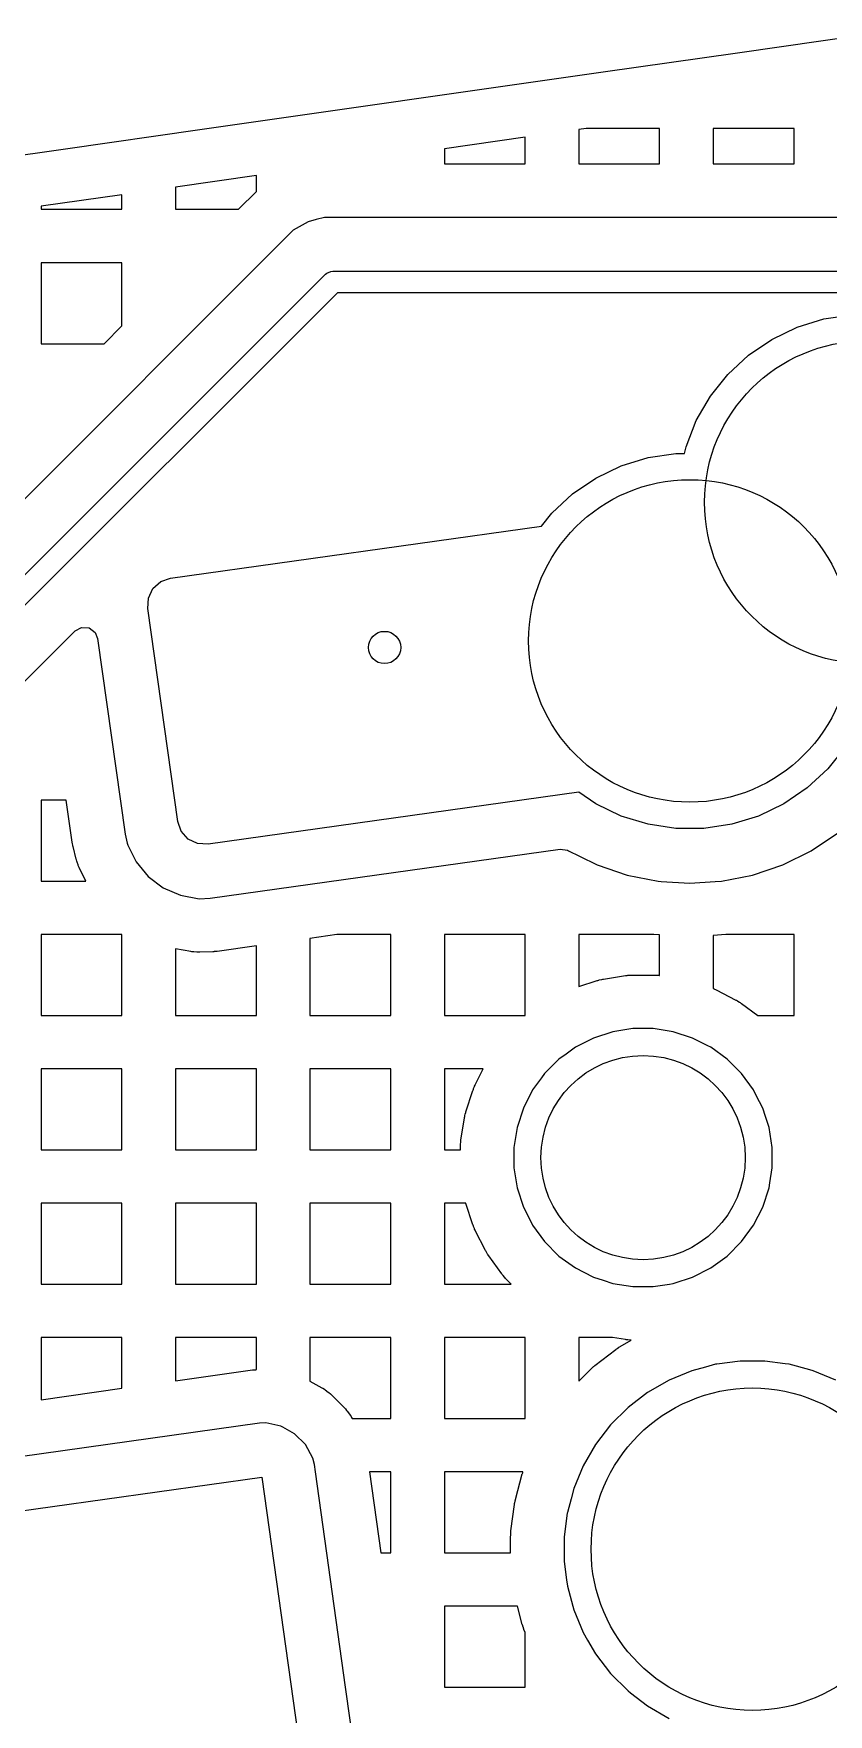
# Model space of a CAD drawing. Extents: x 2.49 to 8.57, y -5.87 to -1.87.
# Drawn here: x 3.232 to 3.523, y -3.249 to -2.633 of the extents above; entities that cross this region are included whole.
import ezdxf

# ---------------------------------------------------------------- set-up
doc = ezdxf.new("R2010")
doc.units = 0
doc.header["$MEASUREMENT"] = 0
doc.layers.add('BLACK', color=7, linetype='CONTINUOUS')

msp = doc.modelspace()

# ---------------------------------------------------------------- linework, layer by layer
at = {"layer": 'BLACK', "linetype": 'CONTINUOUS'}
for p, q in [((3.48957, -2.63991), (3.53878, -2.63288)), ((3.44036, -2.64694), (3.48957, -2.63991)), ((3.29272, -2.66802), (3.44036, -2.64694)), ((3.24351, -2.67504), (3.29272, -2.66802)), ((3.41182, -2.67082), (3.38221, -2.67504)), ((3.41182, -2.6806), (3.41182, -2.67082)), ((3.43407, -2.66764), (3.43142, -2.66802)), ((3.43142, -2.66802), (3.43142, -2.6806)), ((3.46103, -2.66764), (3.43407, -2.66764)), ((3.46103, -2.6806), (3.46103, -2.66764)), ((3.51024, -2.66764), (3.48064, -2.66764)), ((3.48064, -2.66764), (3.48064, -2.6806)), ((3.51024, -2.6806), (3.51024, -2.66764)), ((3.14508, -2.6891), (3.24351, -2.67504)), ((3.38221, -2.67504), (3.38221, -2.6806)), ((3.38221, -2.6806), (3.41182, -2.6806)), ((3.43142, -2.6806), (3.46103, -2.6806)), ((3.48064, -2.6806), (3.51024, -2.6806)), ((3.31339, -2.68487), (3.28379, -2.6891)), ((3.28379, -2.6891), (3.28379, -2.69724)), ((3.31339, -2.69072), (3.31339, -2.68487)), ((3.26418, -2.6919), (3.23457, -2.69612)), ((3.23457, -2.69612), (3.23457, -2.69724)), ((3.26418, -2.69724), (3.26418, -2.6919)), ((3.30687, -2.69724), (3.31339, -2.69072)), ((3.23457, -2.69724), (3.26418, -2.69724)), ((3.28379, -2.69724), (3.30687, -2.69724)), ((3.3323, -2.70182), (3.32691, -2.70493)), ((3.33531, -2.70101), (3.3323, -2.70182)), ((3.3323, -2.70182), (3.3323, -2.70182)), ((3.33831, -2.70021), (3.33531, -2.70101)), ((3.34454, -2.70021), (3.33831, -2.70021)), ((3.34484, -2.70021), (3.34454, -2.70021)), ((3.66197, -2.70021), (3.34484, -2.70021)), ((3.34484, -2.70021), (3.34484, -2.70021)), ((3.32691, -2.70493), (3.21429, -2.81754)), ((3.32691, -2.70493), (3.32691, -2.70493)), ((3.19336, -2.86635), (3.33864, -2.72106)), ((3.26418, -2.71685), (3.23457, -2.71685)), ((3.23457, -2.71685), (3.23457, -2.74646)), ((3.26418, -2.73993), (3.26418, -2.71685)), ((3.33864, -2.72106), (3.33924, -2.72058)), ((3.33924, -2.72058), (3.34066, -2.71999)), ((3.34066, -2.71999), (3.34142, -2.71991)), ((3.34142, -2.71991), (3.67216, -2.71991)), ((3.34306, -2.72779), (3.19473, -2.87611)), ((3.67379, -2.72779), (3.34306, -2.72779)), ((3.51135, -2.74042), (3.52119, -2.73739)), ((3.52119, -2.73739), (3.53137, -2.73585)), ((3.25765, -2.74646), (3.26418, -2.73993)), ((3.49357, -2.75069), (3.50207, -2.74489)), ((3.50207, -2.74489), (3.51135, -2.74042)), ((3.23457, -2.74646), (3.25765, -2.74646)), ((3.48602, -2.7577), (3.49357, -2.75069)), ((3.4796, -2.76575), (3.48602, -2.7577)), ((3.47445, -2.77466), (3.4796, -2.76575)), ((3.47069, -2.78425), (3.47445, -2.77466)), ((3.44693, -2.79122), (3.45677, -2.78819)), ((3.45677, -2.78819), (3.46695, -2.78665)), ((3.46695, -2.78665), (3.47014, -2.78665)), ((3.47014, -2.78665), (3.47069, -2.78425)), ((3.43765, -2.79569), (3.44693, -2.79122)), ((3.42914, -2.80149), (3.43765, -2.79569)), ((3.42159, -2.80849), (3.42914, -2.80149)), ((3.28201, -2.83238), (3.41776, -2.8133)), ((3.41776, -2.8133), (3.42159, -2.80849)), ((3.27385, -2.83966), (3.27552, -2.8362)), ((3.27552, -2.8362), (3.27839, -2.83364)), ((3.27839, -2.83364), (3.28201, -2.83238)), ((3.27364, -2.84349), (3.27385, -2.83966)), ((3.28459, -2.92147), (3.27364, -2.84349)), ((3.247, -2.85171), (3.24941, -2.85039)), ((3.24941, -2.85039), (3.25215, -2.85059)), ((3.25215, -2.85059), (3.25436, -2.85224)), ((3.21733, -2.88138), (3.247, -2.85171)), ((3.25436, -2.85224), (3.25528, -2.85448)), ((3.25528, -2.85448), (3.26536, -2.92616)), ((3.52903, -2.89417), (3.52261, -2.90222)), ((3.52261, -2.90222), (3.51506, -2.90922)), ((3.43141, -2.91077), (3.29571, -2.92984)), ((3.43765, -2.91502), (3.43141, -2.91077)), ((3.51506, -2.90922), (3.50655, -2.91502)), ((3.24381, -2.9137), (3.23457, -2.9137)), ((3.23457, -2.9137), (3.23457, -2.94331)), ((3.24597, -2.92913), (3.24381, -2.9137)), ((3.44693, -2.91949), (3.43765, -2.91502)), ((3.50655, -2.91502), (3.49727, -2.91949)), ((3.28586, -2.92509), (3.28459, -2.92147)), ((3.45677, -2.92253), (3.44693, -2.91949)), ((3.46695, -2.92406), (3.45677, -2.92253)), ((3.47725, -2.92406), (3.46695, -2.92406)), ((3.48743, -2.92253), (3.47725, -2.92406)), ((3.49727, -2.91949), (3.48743, -2.92253)), ((3.24599, -2.92926), (3.24597, -2.92913)), ((3.24603, -2.9295), (3.24599, -2.92926)), ((3.24606, -2.92963), (3.24603, -2.9295)), ((3.24615, -2.93012), (3.24606, -2.92963)), ((3.24618, -2.93024), (3.24615, -2.93012)), ((3.24623, -2.93048), (3.24618, -2.93024)), ((3.24626, -2.9306), (3.24623, -2.93048)), ((3.24742, -2.93531), (3.24626, -2.9306)), ((3.26536, -2.92616), (3.26536, -2.92616)), ((3.26536, -2.92616), (3.26536, -2.92616)), ((3.26536, -2.92616), (3.26615, -2.9294)), ((3.26615, -2.9294), (3.26633, -2.93011)), ((3.26633, -2.93011), (3.26633, -2.93011)), ((3.26633, -2.93011), (3.26939, -2.9363)), ((3.28842, -2.92796), (3.28586, -2.92509)), ((3.29188, -2.92962), (3.28842, -2.92796)), ((3.29571, -2.92984), (3.29188, -2.92962)), ((3.5165, -2.93225), (3.52615, -2.9258)), ((3.24749, -2.93557), (3.24742, -2.93531)), ((3.24765, -2.93608), (3.24749, -2.93557)), ((3.24773, -2.93634), (3.24765, -2.93608)), ((3.2481, -2.93734), (3.24773, -2.93634)), ((3.26939, -2.9363), (3.26939, -2.9363)), ((3.26939, -2.9363), (3.2738, -2.94161)), ((3.2965, -2.94963), (3.42456, -2.93163)), ((3.42456, -2.93163), (3.42728, -2.93203)), ((3.42728, -2.93203), (3.42768, -2.93224)), ((3.42768, -2.93224), (3.4277, -2.93225)), ((3.4277, -2.93225), (3.4277, -2.93225)), ((3.4277, -2.93225), (3.4277, -2.93225)), ((3.4277, -2.93225), (3.4277, -2.93225)), ((3.4277, -2.93225), (3.4317, -2.93423)), ((3.4317, -2.93423), (3.43812, -2.93739)), ((3.50608, -2.93739), (3.5165, -2.93225)), ((3.2482, -2.93759), (3.2481, -2.93734)), ((3.24841, -2.93808), (3.2482, -2.93759)), ((3.24852, -2.93833), (3.24841, -2.93808)), ((3.25098, -2.94331), (3.24852, -2.93833)), ((3.2738, -2.94161), (3.2738, -2.94161)), ((3.2738, -2.94161), (3.2738, -2.94161)), ((3.2738, -2.94161), (3.27932, -2.94577)), ((3.43812, -2.93739), (3.44912, -2.94112)), ((3.44912, -2.94112), (3.46051, -2.94339)), ((3.48369, -2.94339), (3.49508, -2.94112)), ((3.49508, -2.94112), (3.50608, -2.93739)), ((3.23457, -2.94331), (3.25098, -2.94331)), ((3.27932, -2.94577), (3.28564, -2.94854)), ((3.28564, -2.94854), (3.29244, -2.94978)), ((3.46051, -2.94339), (3.46162, -2.94346)), ((3.46162, -2.94346), (3.4721, -2.94415)), ((3.4721, -2.94415), (3.48138, -2.94354)), ((3.4721, -2.94415), (3.4721, -2.94415)), ((3.4721, -2.94415), (3.4721, -2.94415)), ((3.48138, -2.94354), (3.48369, -2.94339)), ((3.29244, -2.94978), (3.2965, -2.94963)), ((3.26418, -2.96291), (3.23457, -2.96291)), ((3.23457, -2.96291), (3.23457, -2.99252)), ((3.26418, -2.9643), (3.26418, -2.96291)), ((3.26418, -2.96814), (3.26418, -2.9643)), ((3.31339, -2.96705), (3.29898, -2.96908)), ((3.31339, -2.99252), (3.31339, -2.96705)), ((3.34286, -2.96291), (3.333, -2.9643)), ((3.333, -2.9643), (3.333, -2.99252)), ((3.3626, -2.96291), (3.34286, -2.96291)), ((3.3626, -2.99252), (3.3626, -2.96291)), ((3.41182, -2.96291), (3.38221, -2.96291)), ((3.38221, -2.96291), (3.38221, -2.99252)), ((3.41182, -2.98196), (3.41182, -2.96291)), ((3.45869, -2.96291), (3.43142, -2.96291)), ((3.43142, -2.96291), (3.43142, -2.98196)), ((3.45875, -2.96292), (3.45869, -2.96291)), ((3.45891, -2.96293), (3.45875, -2.96292)), ((3.46103, -2.96307), (3.45891, -2.96293)), ((3.46103, -2.96324), (3.46103, -2.96307)), ((3.46103, -2.97789), (3.46103, -2.96324)), ((3.48529, -2.96293), (3.48064, -2.96324)), ((3.48064, -2.96324), (3.48064, -2.98272)), ((3.48545, -2.96292), (3.48529, -2.96293)), ((3.48551, -2.96291), (3.48545, -2.96292)), ((3.51024, -2.96291), (3.48551, -2.96291)), ((3.51024, -2.99252), (3.51024, -2.96291)), ((3.26418, -2.99252), (3.26418, -2.96814)), ((3.28945, -2.96917), (3.28379, -2.96814)), ((3.28379, -2.96814), (3.28379, -2.99252)), ((3.28971, -2.96921), (3.28945, -2.96917)), ((3.29024, -2.96928), (3.28971, -2.96921)), ((3.29051, -2.9693), (3.29024, -2.96928)), ((3.29158, -2.96938), (3.29051, -2.9693)), ((3.29184, -2.96939), (3.29158, -2.96938)), ((3.29238, -2.9694), (3.29184, -2.96939)), ((3.29265, -2.9694), (3.29238, -2.9694)), ((3.29749, -2.96921), (3.29265, -2.9694)), ((3.29762, -2.96921), (3.29749, -2.96921)), ((3.29787, -2.96919), (3.29762, -2.96921)), ((3.29799, -2.96918), (3.29787, -2.96919)), ((3.29849, -2.96914), (3.29799, -2.96918)), ((3.29861, -2.96912), (3.29849, -2.96914)), ((3.29886, -2.9691), (3.29861, -2.96912)), ((3.29898, -2.96908), (3.29886, -2.9691)), ((3.43142, -2.98196), (3.43821, -2.97976)), ((3.43821, -2.97976), (3.43839, -2.9797)), ((3.43839, -2.9797), (3.43876, -2.9796)), ((3.43876, -2.9796), (3.43895, -2.97955)), ((3.43895, -2.97955), (3.4397, -2.97937)), ((3.4397, -2.97937), (3.43988, -2.97933)), ((3.43988, -2.97933), (3.44026, -2.97925)), ((3.44026, -2.97925), (3.44045, -2.97922)), ((3.44045, -2.97922), (3.44856, -2.97793)), ((3.44856, -2.97793), (3.44875, -2.97791)), ((3.44875, -2.97791), (3.44914, -2.97786)), ((3.44914, -2.97786), (3.44933, -2.97784)), ((3.44933, -2.97784), (3.45009, -2.97778)), ((3.45009, -2.97778), (3.45028, -2.97777)), ((3.45028, -2.97777), (3.45067, -2.97776)), ((3.45067, -2.97776), (3.45086, -2.97775)), ((3.45086, -2.97775), (3.45907, -2.97775)), ((3.45907, -2.97775), (3.45926, -2.97776)), ((3.45926, -2.97776), (3.45965, -2.97777)), ((3.45965, -2.97777), (3.45984, -2.97778)), ((3.45984, -2.97778), (3.46061, -2.97784)), ((3.46061, -2.97784), (3.4608, -2.97786)), ((3.4608, -2.97786), (3.46103, -2.97789)), ((3.41182, -2.99252), (3.41182, -2.98196)), ((3.48064, -2.98272), (3.48097, -2.98285)), ((3.48097, -2.98285), (3.48114, -2.98293)), ((3.48114, -2.98293), (3.4815, -2.98309)), ((3.4815, -2.98309), (3.48167, -2.98318)), ((3.48167, -2.98318), (3.48898, -2.9869)), ((3.48898, -2.9869), (3.48915, -2.98699)), ((3.48915, -2.98699), (3.48949, -2.98718)), ((3.48949, -2.98718), (3.48965, -2.98728)), ((3.48965, -2.98728), (3.49031, -2.98768)), ((3.49031, -2.98768), (3.49047, -2.98779)), ((3.49047, -2.98779), (3.49079, -2.988)), ((3.49079, -2.988), (3.49095, -2.98811)), ((3.49095, -2.98811), (3.49702, -2.99252)), ((3.23457, -2.99252), (3.26418, -2.99252)), ((3.28379, -2.99252), (3.31339, -2.99252)), ((3.333, -2.99252), (3.3626, -2.99252)), ((3.38221, -2.99252), (3.41182, -2.99252)), ((3.45125, -2.99736), (3.4439, -2.99852)), ((3.45869, -2.99736), (3.45125, -2.99736)), ((3.45125, -2.99736), (3.45125, -2.99736)), ((3.46603, -2.99852), (3.45869, -2.99736)), ((3.45869, -2.99736), (3.45869, -2.99736)), ((3.49702, -2.99252), (3.51024, -2.99252)), ((3.4302, -3.0042), (3.42676, -3.00669)), ((3.43682, -3.00082), (3.4302, -3.0042)), ((3.4439, -2.99852), (3.43682, -3.00082)), ((3.47311, -3.00082), (3.46603, -2.99852)), ((3.47863, -3.00364), (3.47311, -3.00082)), ((3.47974, -3.0042), (3.47863, -3.00364)), ((3.48576, -3.00857), (3.47974, -3.0042)), ((3.42418, -3.00857), (3.41892, -3.01383)), ((3.42676, -3.00669), (3.42418, -3.00857)), ((3.42418, -3.00857), (3.42418, -3.00857)), ((3.42418, -3.00857), (3.42418, -3.00857)), ((3.49102, -3.01383), (3.48576, -3.00857)), ((3.26418, -3.01213), (3.23457, -3.01213)), ((3.23457, -3.01213), (3.23457, -3.04173)), ((3.26418, -3.04173), (3.26418, -3.01213)), ((3.31339, -3.01213), (3.28379, -3.01213)), ((3.28379, -3.01213), (3.28379, -3.04173)), ((3.31339, -3.04173), (3.31339, -3.01213)), ((3.3626, -3.01213), (3.333, -3.01213)), ((3.333, -3.01213), (3.333, -3.04173)), ((3.3626, -3.04173), (3.3626, -3.01213)), ((3.39647, -3.01213), (3.38221, -3.01213)), ((3.38221, -3.01213), (3.38221, -3.04173)), ((3.39352, -3.01792), (3.39647, -3.01213)), ((3.41775, -3.01543), (3.41454, -3.01985)), ((3.41892, -3.01383), (3.41775, -3.01543)), ((3.41892, -3.01383), (3.41892, -3.01383)), ((3.41892, -3.01383), (3.41892, -3.01383)), ((3.49539, -3.01985), (3.49102, -3.01383)), ((3.3901, -3.02786), (3.39264, -3.02005)), ((3.39264, -3.02005), (3.3927, -3.01987)), ((3.3927, -3.01987), (3.39283, -3.01951)), ((3.39283, -3.01951), (3.3929, -3.01933)), ((3.3929, -3.01933), (3.3932, -3.01862)), ((3.3932, -3.01862), (3.39328, -3.01845)), ((3.39328, -3.01845), (3.39344, -3.01809)), ((3.39344, -3.01809), (3.39352, -3.01792)), ((3.41454, -3.01985), (3.41117, -3.02648)), ((3.49641, -3.02185), (3.49539, -3.01985)), ((3.49877, -3.02648), (3.49641, -3.02185)), ((3.38971, -3.02935), (3.38989, -3.0286)), ((3.38989, -3.0286), (3.38994, -3.02842)), ((3.38994, -3.02842), (3.39005, -3.02805)), ((3.39005, -3.02805), (3.3901, -3.02786)), ((3.41117, -3.02648), (3.40887, -3.03355)), ((3.49978, -3.02959), (3.49877, -3.02648)), ((3.49877, -3.02648), (3.49877, -3.02648)), ((3.49877, -3.02648), (3.49877, -3.02648)), ((3.38828, -3.03822), (3.38956, -3.03011)), ((3.38956, -3.03011), (3.3896, -3.02992)), ((3.3896, -3.02992), (3.38967, -3.02954)), ((3.38967, -3.02954), (3.38971, -3.02935)), ((3.40887, -3.03355), (3.4077, -3.0409)), ((3.50107, -3.03355), (3.49978, -3.02959)), ((3.50223, -3.0409), (3.50107, -3.03355)), ((3.3881, -3.04033), (3.38812, -3.03994)), ((3.3881, -3.04052), (3.3881, -3.04033)), ((3.3881, -3.0409), (3.3881, -3.04052)), ((3.3881, -3.04173), (3.3881, -3.0409)), ((3.38812, -3.03994), (3.38813, -3.03975)), ((3.38813, -3.03975), (3.38819, -3.03898)), ((3.38819, -3.03898), (3.38821, -3.03879)), ((3.38821, -3.03879), (3.38825, -3.03841)), ((3.38825, -3.03841), (3.38828, -3.03822)), ((3.4077, -3.0409), (3.4077, -3.04834)), ((3.50223, -3.04834), (3.50223, -3.0409)), ((3.23457, -3.04173), (3.26418, -3.04173)), ((3.28379, -3.04173), (3.31339, -3.04173)), ((3.333, -3.04173), (3.3626, -3.04173)), ((3.38221, -3.04173), (3.3881, -3.04173)), ((3.4077, -3.04834), (3.40887, -3.05569)), ((3.50135, -3.05389), (3.50223, -3.04834)), ((3.40887, -3.05569), (3.41117, -3.06277)), ((3.49877, -3.06277), (3.50107, -3.05569)), ((3.50107, -3.05569), (3.50135, -3.05389)), ((3.26418, -3.06134), (3.23457, -3.06134)), ((3.23457, -3.06134), (3.23457, -3.09095)), ((3.26418, -3.09095), (3.26418, -3.06134)), ((3.31339, -3.06134), (3.28379, -3.06134)), ((3.28379, -3.06134), (3.28379, -3.09095)), ((3.31339, -3.09095), (3.31339, -3.06134)), ((3.3626, -3.06134), (3.333, -3.06134)), ((3.333, -3.06134), (3.333, -3.09095)), ((3.3626, -3.09095), (3.3626, -3.06134)), ((3.39009, -3.06134), (3.38221, -3.06134)), ((3.38221, -3.06134), (3.38221, -3.09095)), ((3.3901, -3.06138), (3.39009, -3.06134)), ((3.39264, -3.06919), (3.3901, -3.06138)), ((3.41117, -3.06277), (3.41445, -3.06922)), ((3.49539, -3.06939), (3.49877, -3.06277)), ((3.3927, -3.06937), (3.39264, -3.06919)), ((3.39283, -3.06973), (3.3927, -3.06937)), ((3.3929, -3.06991), (3.39283, -3.06973)), ((3.3932, -3.07062), (3.3929, -3.06991)), ((3.39328, -3.0708), (3.3932, -3.07062)), ((3.39344, -3.07115), (3.39328, -3.0708)), ((3.39352, -3.07132), (3.39344, -3.07115)), ((3.39725, -3.07864), (3.39352, -3.07132)), ((3.41445, -3.06922), (3.41454, -3.06939)), ((3.41454, -3.06939), (3.41892, -3.07541)), ((3.49102, -3.07541), (3.49539, -3.06939)), ((3.41892, -3.07541), (3.42418, -3.08067)), ((3.48576, -3.08067), (3.49102, -3.07541)), ((3.39734, -3.07881), (3.39725, -3.07864)), ((3.39753, -3.07914), (3.39734, -3.07881)), ((3.39763, -3.07931), (3.39753, -3.07914)), ((3.39803, -3.07997), (3.39763, -3.07931)), ((3.39813, -3.08013), (3.39803, -3.07997)), ((3.39835, -3.08045), (3.39813, -3.08013)), ((3.39846, -3.08061), (3.39835, -3.08045)), ((3.40328, -3.08725), (3.39846, -3.08061)), ((3.42418, -3.08067), (3.4302, -3.08505)), ((3.47974, -3.08505), (3.48576, -3.08067)), ((3.4034, -3.0874), (3.40328, -3.08725)), ((3.40364, -3.0877), (3.4034, -3.0874)), ((3.40376, -3.08785), (3.40364, -3.0877)), ((3.40426, -3.08844), (3.40376, -3.08785)), ((3.40438, -3.08858), (3.40426, -3.08844)), ((3.40465, -3.08887), (3.40438, -3.08858)), ((3.40478, -3.089), (3.40465, -3.08887)), ((3.40672, -3.09095), (3.40478, -3.089)), ((3.4302, -3.08505), (3.43322, -3.08659)), ((3.43322, -3.08659), (3.43682, -3.08842)), ((3.43682, -3.08842), (3.43682, -3.08842)), ((3.43682, -3.08842), (3.43682, -3.08842)), ((3.43682, -3.08842), (3.44035, -3.08957)), ((3.44035, -3.08957), (3.4439, -3.09072)), ((3.4439, -3.09072), (3.45125, -3.09189)), ((3.46463, -3.09095), (3.46603, -3.09072)), ((3.46603, -3.09072), (3.46636, -3.09062)), ((3.46636, -3.09062), (3.47311, -3.08842)), ((3.47311, -3.08842), (3.47974, -3.08505)), ((3.23457, -3.09095), (3.26418, -3.09095)), ((3.28379, -3.09095), (3.31339, -3.09095)), ((3.333, -3.09095), (3.3626, -3.09095)), ((3.38221, -3.09095), (3.40672, -3.09095)), ((3.45125, -3.09189), (3.45125, -3.09189)), ((3.45125, -3.09189), (3.45869, -3.09189)), ((3.45869, -3.09189), (3.46463, -3.09095)), ((3.26418, -3.11055), (3.23457, -3.11055)), ((3.23457, -3.11055), (3.23457, -3.1333)), ((3.26418, -3.12639), (3.26418, -3.11055)), ((3.31339, -3.11055), (3.28379, -3.11055)), ((3.28379, -3.11055), (3.28379, -3.12639)), ((3.31339, -3.12229), (3.31339, -3.11055)), ((3.3626, -3.11055), (3.333, -3.11055)), ((3.333, -3.11055), (3.333, -3.12648)), ((3.3626, -3.14016), (3.3626, -3.11055)), ((3.41182, -3.11055), (3.38221, -3.11055)), ((3.38221, -3.11055), (3.38221, -3.14016)), ((3.41182, -3.12648), (3.41182, -3.11055)), ((3.44377, -3.11055), (3.43142, -3.11055)), ((3.43142, -3.11055), (3.43142, -3.12648)), ((3.43728, -3.1208), (3.44496, -3.11491)), ((3.44856, -3.11131), (3.44377, -3.11055)), ((3.44496, -3.11491), (3.44508, -3.11481)), ((3.44508, -3.11481), (3.44535, -3.11462)), ((3.44535, -3.11462), (3.44548, -3.11453)), ((3.44548, -3.11453), (3.44601, -3.11418)), ((3.44601, -3.11418), (3.44615, -3.11409)), ((3.44615, -3.11409), (3.44642, -3.11392)), ((3.44642, -3.11392), (3.44656, -3.11384)), ((3.44656, -3.11384), (3.45063, -3.11149)), ((3.44875, -3.11134), (3.44856, -3.11131)), ((3.44914, -3.11138), (3.44875, -3.11134)), ((3.44933, -3.1114), (3.44914, -3.11138)), ((3.45009, -3.11146), (3.44933, -3.1114)), ((3.45028, -3.11147), (3.45009, -3.11146)), ((3.45063, -3.11149), (3.45028, -3.11147)), ((3.4363, -3.12163), (3.43678, -3.1212)), ((3.43678, -3.1212), (3.43691, -3.1211)), ((3.43691, -3.1211), (3.43716, -3.1209)), ((3.43716, -3.1209), (3.43728, -3.1208)), ((3.47785, -3.12133), (3.47281, -3.12268)), ((3.48153, -3.12035), (3.47785, -3.12133)), ((3.48197, -3.12029), (3.48153, -3.12035)), ((3.49049, -3.11917), (3.48197, -3.12029)), ((3.49952, -3.11917), (3.49049, -3.11917)), ((3.49049, -3.11917), (3.49049, -3.11917)), ((3.49953, -3.11917), (3.49952, -3.11917)), ((3.50698, -3.12015), (3.49953, -3.11917)), ((3.50848, -3.12035), (3.50698, -3.12015)), ((3.51603, -3.12237), (3.50848, -3.12035)), ((3.26418, -3.12648), (3.26418, -3.12639)), ((3.26418, -3.12914), (3.26418, -3.12648)), ((3.28379, -3.12639), (3.31202, -3.12242)), ((3.31202, -3.12242), (3.31215, -3.1224)), ((3.31215, -3.1224), (3.31241, -3.12237)), ((3.31241, -3.12237), (3.31254, -3.12236)), ((3.31254, -3.12236), (3.31307, -3.12231)), ((3.31307, -3.12231), (3.3132, -3.12231)), ((3.3132, -3.12231), (3.31339, -3.12229)), ((3.333, -3.12648), (3.33741, -3.12891)), ((3.41182, -3.14016), (3.41182, -3.12648)), ((3.43142, -3.12648), (3.43583, -3.12207)), ((3.43583, -3.12207), (3.43595, -3.12196)), ((3.43595, -3.12196), (3.43618, -3.12174)), ((3.43618, -3.12174), (3.4363, -3.12163)), ((3.46446, -3.12614), (3.45664, -3.13066)), ((3.47281, -3.12268), (3.46446, -3.12614)), ((3.46446, -3.12614), (3.46446, -3.12614)), ((3.51721, -3.12268), (3.51603, -3.12237)), ((3.52555, -3.12614), (3.51721, -3.12268)), ((3.23457, -3.1333), (3.26418, -3.12914)), ((3.33741, -3.12891), (3.33771, -3.12909)), ((3.33771, -3.12909), (3.3383, -3.12947)), ((3.3383, -3.12947), (3.33859, -3.12967)), ((3.33859, -3.12967), (3.33971, -3.13051)), ((3.33971, -3.13051), (3.33998, -3.13073)), ((3.33998, -3.13073), (3.34051, -3.13119)), ((3.34051, -3.13119), (3.34076, -3.13143)), ((3.34076, -3.13143), (3.34574, -3.13644)), ((3.45664, -3.13066), (3.44947, -3.13616)), ((3.34574, -3.13644), (3.34598, -3.1367)), ((3.34598, -3.1367), (3.34644, -3.13723)), ((3.34644, -3.13723), (3.34666, -3.1375)), ((3.34666, -3.1375), (3.34749, -3.13863)), ((3.34749, -3.13863), (3.34769, -3.13892)), ((3.34769, -3.13892), (3.34807, -3.13951)), ((3.34807, -3.13951), (3.34825, -3.13981)), ((3.34825, -3.13981), (3.34843, -3.14016)), ((3.44947, -3.13616), (3.44308, -3.14255)), ((3.31449, -3.14187), (3.22686, -3.15419)), ((3.31685, -3.14179), (3.31449, -3.14187)), ((3.31449, -3.14187), (3.31449, -3.14187)), ((3.31449, -3.14187), (3.31449, -3.14187)), ((3.31449, -3.14187), (3.31449, -3.14187)), ((3.31449, -3.14187), (3.31449, -3.14187)), ((3.32238, -3.14302), (3.31685, -3.14179)), ((3.31685, -3.14179), (3.31685, -3.14179)), ((3.32305, -3.14338), (3.32238, -3.14302)), ((3.32238, -3.14302), (3.32238, -3.14302)), ((3.32735, -3.14575), (3.32305, -3.14338)), ((3.33134, -3.14977), (3.32735, -3.14575)), ((3.34843, -3.14016), (3.3626, -3.14016)), ((3.38221, -3.14016), (3.41182, -3.14016)), ((3.44308, -3.14255), (3.43758, -3.14971)), ((3.33404, -3.15475), (3.33134, -3.14977)), ((3.43758, -3.14971), (3.43307, -3.15754)), ((3.33462, -3.15704), (3.33404, -3.15475)), ((3.335, -3.15976), (3.33462, -3.15704)), ((3.43306, -3.15754), (3.42961, -3.16588)), ((3.43307, -3.15754), (3.43306, -3.15754)), ((3.21952, -3.17512), (3.31537, -3.16165)), ((3.31537, -3.16165), (3.32961, -3.26301)), ((3.34608, -3.23858), (3.335, -3.15976)), ((3.3626, -3.15976), (3.3548, -3.15976)), ((3.3548, -3.15976), (3.35896, -3.18937)), ((3.3626, -3.18937), (3.3626, -3.15976)), ((3.41098, -3.15976), (3.38221, -3.15976)), ((3.38221, -3.15976), (3.38221, -3.18937)), ((3.40825, -3.16985), (3.41075, -3.1605)), ((3.41075, -3.1605), (3.4108, -3.16035)), ((3.4108, -3.16035), (3.41089, -3.16004)), ((3.41089, -3.16004), (3.41094, -3.15988)), ((3.41094, -3.15988), (3.41098, -3.15976)), ((3.40798, -3.1711), (3.4081, -3.17047)), ((3.4081, -3.17047), (3.40814, -3.17031)), ((3.40814, -3.17031), (3.40821, -3.17)), ((3.40821, -3.17), (3.40825, -3.16985)), ((3.4286, -3.16964), (3.42727, -3.17461)), ((3.42961, -3.16588), (3.4286, -3.16964)), ((3.40661, -3.18133), (3.40787, -3.17173)), ((3.40787, -3.17173), (3.4079, -3.17157)), ((3.4079, -3.17157), (3.40795, -3.17126)), ((3.40795, -3.17126), (3.40798, -3.1711)), ((3.42723, -3.17491), (3.42609, -3.18357)), ((3.42727, -3.17461), (3.42723, -3.17491)), ((3.40648, -3.18325), (3.40649, -3.18309)), ((3.40649, -3.18309), (3.4065, -3.18276)), ((3.4065, -3.18276), (3.40651, -3.1826)), ((3.40651, -3.1826), (3.40655, -3.18196)), ((3.40655, -3.18196), (3.40656, -3.1818)), ((3.40656, -3.1818), (3.40659, -3.18148)), ((3.40659, -3.18148), (3.40661, -3.18133)), ((3.40648, -3.18937), (3.40648, -3.18325)), ((3.42609, -3.18357), (3.42609, -3.1926)), ((3.35896, -3.18937), (3.3626, -3.18937)), ((3.38221, -3.18937), (3.40648, -3.18937)), ((3.42609, -3.1926), (3.42696, -3.19924)), ((3.42696, -3.19924), (3.42727, -3.20156)), ((3.42727, -3.20156), (3.42926, -3.209)), ((3.40896, -3.20898), (3.38221, -3.20898)), ((3.38221, -3.20898), (3.38221, -3.23858)), ((3.41075, -3.21567), (3.40896, -3.20898)), ((3.42926, -3.209), (3.42961, -3.21028)), ((3.42961, -3.21028), (3.43306, -3.21863)), ((3.4108, -3.21582), (3.41075, -3.21567)), ((3.41089, -3.21613), (3.4108, -3.21582)), ((3.41094, -3.21628), (3.41089, -3.21613)), ((3.41115, -3.21689), (3.41094, -3.21628)), ((3.4112, -3.21704), (3.41115, -3.21689)), ((3.41131, -3.21734), (3.4112, -3.21704)), ((3.41137, -3.21749), (3.41131, -3.21734)), ((3.41182, -3.21857), (3.41137, -3.21749)), ((3.41182, -3.23858), (3.41182, -3.21857)), ((3.43306, -3.21863), (3.43307, -3.21863)), ((3.43307, -3.21863), (3.43463, -3.22134)), ((3.43463, -3.22134), (3.43755, -3.22639)), ((3.43755, -3.22639), (3.43758, -3.22645)), ((3.43758, -3.22645), (3.44308, -3.23362)), ((3.34939, -3.26214), (3.34608, -3.23858)), ((3.38221, -3.23858), (3.41182, -3.23858)), ((3.44308, -3.23362), (3.44308, -3.23362)), ((3.44308, -3.23362), (3.44947, -3.24001)), ((3.44947, -3.24001), (3.44947, -3.24001)), ((3.44947, -3.24001), (3.44947, -3.24001)), ((3.44947, -3.24001), (3.45036, -3.24069)), ((3.45036, -3.24069), (3.45664, -3.24551)), ((3.45664, -3.24551), (3.45664, -3.24551)), ((3.45664, -3.24551), (3.45664, -3.24551)), ((3.45664, -3.24551), (3.46446, -3.25003))]:
    msp.add_line(p, q, dxfattribs=at)
at = {"layer": 'BLACK'}
for centre, radius in [((3.53652, -2.80456), 0.05906), ((3.4721, -2.85536), 0.05906), ((3.36032, -2.85775), 0.00591), ((3.45497, -3.04462), 0.0374), ((3.49501, -3.18808), 0.05906)]:
    msp.add_circle(centre, radius, dxfattribs=at)

doc.saveas('drawing.dxf')
